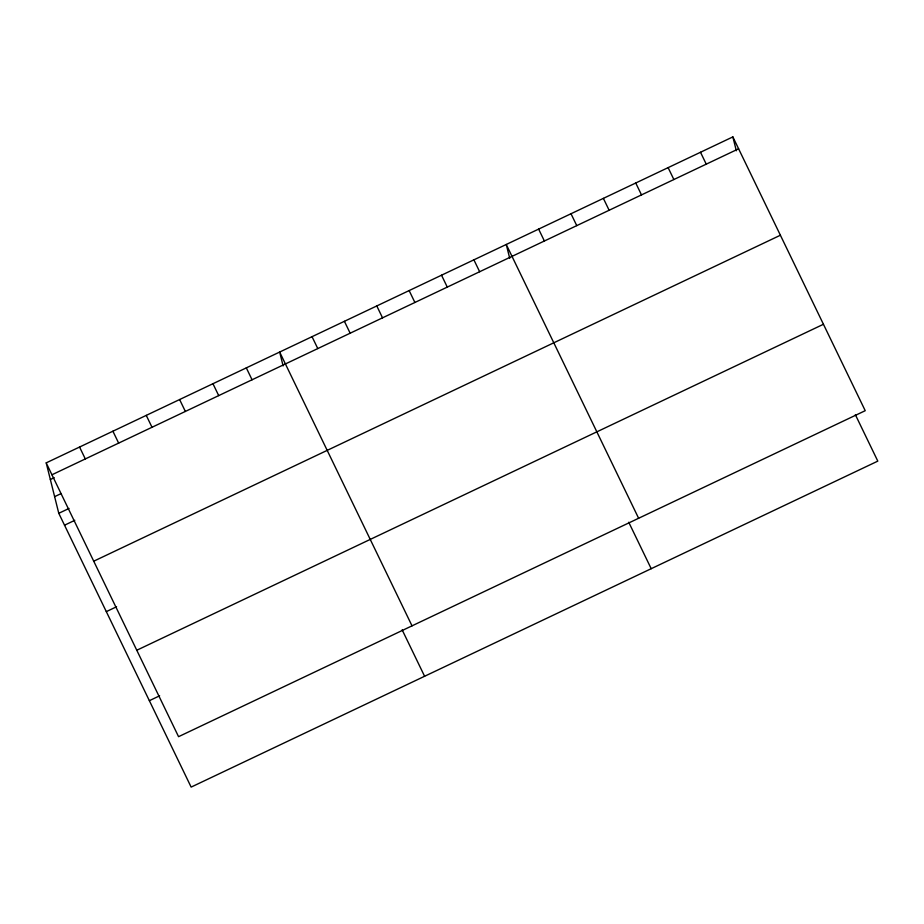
<?xml version="1.0" encoding="UTF-8"?>
<svg xmlns="http://www.w3.org/2000/svg" width="924" height="924" viewBox="0 0 924 924"><rect width="100%" height="100%" fill="white"/><g stroke="black" fill="none" stroke-linecap="round" stroke-linejoin="round"><path stroke-width="1.39" d="M46.2 462.878L732.859 136.902L865.222 410.695L178.563 736.682L46.2 462.878L58.778 513.305L191.141 787.098L877.8 461.122L855.347 414.68M51.952 474.774L738.611 148.799M50.346 479.521L54.204 477.685M54.631 496.662L61.042 493.612M58.778 513.305L69.034 508.431M64.53 525.202L74.786 520.327M93.728 561.203L780.399 235.227M106.306 611.63L116.574 606.756M136.775 650.253L823.446 324.266M149.353 700.681L159.621 695.807M700.496 152.264L706.248 164.16M668.121 167.637L673.873 179.533M635.747 182.998L641.499 194.895M603.384 198.371L609.135 210.268M571.009 213.733L576.761 225.641M538.634 229.106L544.386 241.002M638.623 518.272L506.26 244.467L509.725 258.339M628.747 522.256L651.201 568.699M473.897 259.84L479.648 271.737M441.522 275.202L447.274 287.11M409.147 290.575L414.899 302.471M376.784 305.936L382.536 317.844M344.409 321.309L350.161 333.206M312.035 336.671L317.787 348.579M412.023 625.848L279.66 352.044L283.125 365.916M402.148 629.833L424.601 676.276M246.315 367.879L252.067 379.776M212.959 383.714L218.711 395.611M179.614 399.538L185.366 411.446M146.258 415.373L152.01 427.281M112.901 431.208L118.653 443.116M79.556 447.043L85.308 458.939M732.859 136.902L736.324 150.762"/></g></svg>
